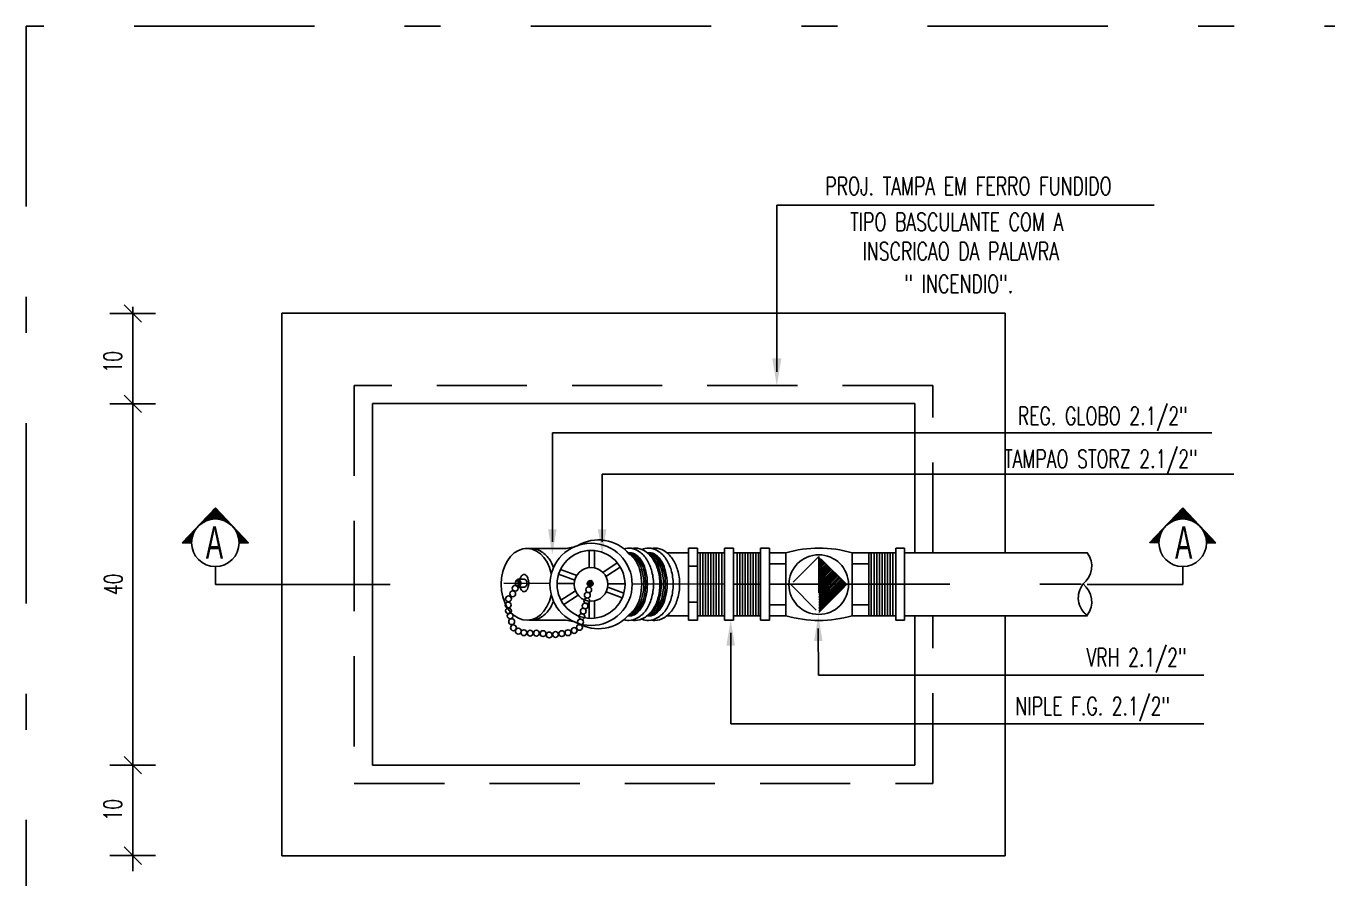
# Model space of a CAD drawing. Header units: millimetres. Extents: x 1822 to 2319, y 1244 to 1347.
# Drawn here: x 2311.558 to 2315.168, y 1344.151 to 1346.514 of the extents above; entities that cross this region are included whole.
import ezdxf
from ezdxf.enums import TextEntityAlignment as Align

# ---------------------------------------------------------------- set-up
doc = ezdxf.new("R2010")
doc.units = ezdxf.units.MM
doc.linetypes.add('DASHDOT', pattern=[1, 0.5, -0.25, 0, -0.25])
doc.linetypes.add('HIDDEN', pattern=[0.375, 0.25, -0.125])
doc.layers.add('I-ARQ', color=8, linetype='Continuous')
doc.layers.add('I-NORMO_INST', color=4, linetype='Continuous')
doc.styles.add('60', font='ROMANS.SHX', dxfattribs={"height": 0.09})
doc.styles.add('ROMANS', font='romans.shx', dxfattribs={"width": 0.75, "height": 0.025})
doc.styles.add('SASB', font='ARIALN.TTF')

# ---------------------------------------------------------------- blocks, each defined once
blk = doc.blocks.new('*X17')
at = {"color": 0}
for p, q in [((-7.338, 6.114), (-7.229, 6.224)), ((-7.332, 6.119), (-7.194, 6.257)), ((-7.327, 6.123), (-7.182, 6.268)), ((-7.322, 6.126), (-7.182, 6.266)), ((-7.317, 6.128), (-7.182, 6.264)), ((-7.313, 6.131), (-7.182, 6.262)), ((-7.309, 6.133), (-7.182, 6.26)), ((-7.305, 6.135), (-7.182, 6.259)), ((-7.301, 6.137), (-7.182, 6.257)), ((-7.298, 6.139), (-7.182, 6.255)), ((-7.294, 6.141), (-7.182, 6.253)), ((-7.291, 6.142), (-7.182, 6.252)), ((-7.288, 6.144), (-7.182, 6.25)), ((-7.285, 6.145), (-7.182, 6.248)), ((-7.282, 6.146), (-7.182, 6.246)), ((-7.279, 6.147), (-7.182, 6.245)), ((-7.276, 6.149), (-7.182, 6.243)), ((-7.273, 6.15), (-7.182, 6.241)), ((-7.27, 6.151), (-7.182, 6.239)), ((-7.268, 6.152), (-7.182, 6.237)), ((-7.265, 6.152), (-7.182, 6.236)), ((-7.262, 6.153), (-7.182, 6.234)), ((-7.26, 6.154), (-7.182, 6.232)), ((-7.257, 6.155), (-7.182, 6.23)), ((-7.255, 6.156), (-7.182, 6.229)), ((-7.252, 6.156), (-7.182, 6.227)), ((-7.25, 6.157), (-7.182, 6.225)), ((-7.247, 6.158), (-7.182, 6.223)), ((-7.245, 6.158), (-7.182, 6.222)), ((-7.243, 6.159), (-7.182, 6.22)), ((-7.24, 6.159), (-7.182, 6.218)), ((-7.238, 6.16), (-7.182, 6.216)), ((-7.236, 6.16), (-7.182, 6.215)), ((-7.234, 6.161), (-7.182, 6.213)), ((-7.231, 6.161), (-7.182, 6.211)), ((-7.229, 6.162), (-7.182, 6.209)), ((-7.563, 5.897), (-7.369, 6.091)), ((-7.562, 5.896), (-7.334, 6.124)), ((-7.561, 5.895), (-7.379, 6.077)), ((-7.56, 5.894), (-7.388, 6.066)), ((-7.357, 6.099), (-7.299, 6.157)), ((-7.346, 6.109), (-7.264, 6.19)), ((-7.227, 6.162), (-7.182, 6.207)), ((-7.225, 6.162), (-7.182, 6.206)), ((-7.223, 6.163), (-7.182, 6.204)), ((-7.221, 6.163), (-7.182, 6.202)), ((-7.219, 6.163), (-7.182, 6.2)), ((-7.217, 6.164), (-7.182, 6.199)), ((-7.215, 6.164), (-7.182, 6.197)), ((-7.213, 6.164), (-7.182, 6.195)), ((-7.211, 6.164), (-7.182, 6.193)), ((-7.209, 6.165), (-7.182, 6.192)), ((-7.207, 6.165), (-7.182, 6.19)), ((-7.205, 6.165), (-7.182, 6.188)), ((-7.203, 6.165), (-7.182, 6.186)), ((-7.201, 6.165), (-7.182, 6.184)), ((-7.199, 6.165), (-7.182, 6.183)), ((-7.197, 6.165), (-7.182, 6.181)), ((-7.195, 6.166), (-7.182, 6.179)), ((-7.193, 6.166), (-7.182, 6.177)), ((-7.192, 6.166), (-7.182, 6.176)), ((-7.19, 6.166), (-7.182, 6.174)), ((-7.188, 6.166), (-7.182, 6.172)), ((-7.186, 6.166), (-7.182, 6.17)), ((-7.184, 6.166), (-7.182, 6.169)), ((-7.182, 6.166), (-7.182, 6.167)), ((-7.567, 5.901), (-7.543, 5.926)), ((-7.566, 5.9), (-7.473, 5.992)), ((-7.566, 5.9), (-7.508, 5.959)), ((-7.565, 5.899), (-7.438, 6.025)), ((-7.564, 5.898), (-7.403, 6.058)), ((-7.559, 5.894), (-7.394, 6.059)), ((-7.558, 5.893), (-7.399, 6.052)), ((-7.557, 5.892), (-7.402, 6.047)), ((-7.556, 5.891), (-7.405, 6.042)), ((-7.556, 5.89), (-7.408, 6.037)), ((-7.555, 5.889), (-7.411, 6.033)), ((-7.554, 5.888), (-7.413, 6.029)), ((-7.553, 5.887), (-7.415, 6.025)), ((-7.552, 5.887), (-7.417, 6.022)), ((-7.551, 5.886), (-7.419, 6.018)), ((-7.55, 5.885), (-7.42, 6.015)), ((-7.549, 5.884), (-7.422, 6.011)), ((-7.548, 5.883), (-7.423, 6.008)), ((-7.547, 5.882), (-7.425, 6.005)), ((-7.546, 5.881), (-7.426, 6.002)), ((-7.546, 5.881), (-7.427, 5.999)), ((-7.545, 5.88), (-7.428, 5.996)), ((-7.544, 5.879), (-7.429, 5.993)), ((-7.543, 5.878), (-7.43, 5.991)), ((-7.542, 5.877), (-7.431, 5.988)), ((-7.541, 5.876), (-7.432, 5.985)), ((-7.54, 5.875), (-7.433, 5.983)), ((-7.539, 5.875), (-7.434, 5.98)), ((-7.538, 5.874), (-7.435, 5.977)), ((-7.537, 5.873), (-7.435, 5.975)), ((-7.537, 5.872), (-7.436, 5.972)), ((-7.536, 5.871), (-7.437, 5.97)), ((-7.535, 5.87), (-7.437, 5.968)), ((-7.534, 5.869), (-7.438, 5.965)), ((-7.533, 5.869), (-7.438, 5.963)), ((-7.532, 5.868), (-7.439, 5.961)), ((-7.531, 5.867), (-7.44, 5.958)), ((-7.53, 5.866), (-7.44, 5.956)), ((-7.529, 5.865), (-7.44, 5.954)), ((-7.528, 5.864), (-7.441, 5.952)), ((-7.527, 5.863), (-7.441, 5.95)), ((-7.527, 5.863), (-7.442, 5.947)), ((-7.526, 5.862), (-7.442, 5.945)), ((-7.525, 5.861), (-7.442, 5.943)), ((-7.524, 5.86), (-7.443, 5.941)), ((-7.523, 5.859), (-7.443, 5.939)), ((-7.522, 5.858), (-7.443, 5.937)), ((-7.521, 5.857), (-7.444, 5.935)), ((-7.52, 5.857), (-7.444, 5.933)), ((-7.519, 5.856), (-7.444, 5.931)), ((-7.518, 5.855), (-7.444, 5.929)), ((-7.517, 5.854), (-7.444, 5.927)), ((-7.517, 5.853), (-7.445, 5.925)), ((-7.516, 5.852), (-7.445, 5.923)), ((-7.515, 5.851), (-7.445, 5.921)), ((-7.514, 5.85), (-7.445, 5.919)), ((-7.513, 5.85), (-7.445, 5.917)), ((-7.512, 5.849), (-7.445, 5.915)), ((-7.511, 5.848), (-7.445, 5.914)), ((-7.51, 5.847), (-7.445, 5.912)), ((-7.509, 5.846), (-7.446, 5.91)), ((-7.508, 5.845), (-7.446, 5.908)), ((-7.507, 5.844), (-7.446, 5.906)), ((-7.507, 5.844), (-7.446, 5.905)), ((-7.506, 5.843), (-7.446, 5.903)), ((-7.505, 5.842), (-7.446, 5.901)), ((-7.504, 5.841), (-7.446, 5.899)), ((-7.503, 5.84), (-7.446, 5.897)), ((-7.502, 5.839), (-7.446, 5.896)), ((-7.501, 5.838), (-7.446, 5.894)), ((-7.5, 5.838), (-7.445, 5.892)), ((-7.499, 5.837), (-7.445, 5.891)), ((-7.498, 5.836), (-7.445, 5.889)), ((-7.498, 5.835), (-7.445, 5.887)), ((-7.497, 5.834), (-7.445, 5.886)), ((-7.496, 5.833), (-7.445, 5.884)), ((-7.495, 5.832), (-7.445, 5.882)), ((-7.494, 5.832), (-7.445, 5.881)), ((-7.493, 5.831), (-7.445, 5.879)), ((-7.492, 5.83), (-7.445, 5.877)), ((-7.491, 5.829), (-7.444, 5.876)), ((-7.49, 5.828), (-7.444, 5.874)), ((-7.489, 5.827), (-7.444, 5.873)), ((-7.488, 5.826), (-7.444, 5.871)), ((-7.488, 5.826), (-7.444, 5.869)), ((-7.487, 5.825), (-7.443, 5.868)), ((-7.486, 5.824), (-7.443, 5.866)), ((-7.485, 5.823), (-7.443, 5.865)), ((-7.484, 5.822), (-7.443, 5.863)), ((-7.483, 5.821), (-7.443, 5.862)), ((-7.482, 5.82), (-7.442, 5.86)), ((-7.481, 5.819), (-7.442, 5.859)), ((-7.48, 5.819), (-7.442, 5.857)), ((-7.479, 5.818), (-7.442, 5.856)), ((-7.478, 5.817), (-7.441, 5.854)), ((-7.478, 5.816), (-7.441, 5.853)), ((-7.477, 5.815), (-7.441, 5.851)), ((-7.476, 5.814), (-7.44, 5.85)), ((-7.475, 5.813), (-7.44, 5.848)), ((-7.474, 5.813), (-7.44, 5.847)), ((-7.473, 5.812), (-7.44, 5.845)), ((-7.472, 5.811), (-7.439, 5.844)), ((-7.471, 5.81), (-7.439, 5.842)), ((-7.47, 5.809), (-7.439, 5.841)), ((-7.469, 5.808), (-7.438, 5.84)), ((-7.468, 5.807), (-7.438, 5.838)), ((-7.468, 5.807), (-7.437, 5.837)), ((-7.467, 5.806), (-7.437, 5.835)), ((-7.466, 5.805), (-7.437, 5.834)), ((-7.465, 5.804), (-7.436, 5.832)), ((-7.464, 5.803), (-7.436, 5.831)), ((-7.463, 5.802), (-7.436, 5.83)), ((-7.462, 5.801), (-7.435, 5.828)), ((-7.461, 5.801), (-7.435, 5.827)), ((-7.46, 5.8), (-7.434, 5.826)), ((-7.459, 5.799), (-7.434, 5.824)), ((-7.459, 5.798), (-7.434, 5.823)), ((-7.458, 5.797), (-7.433, 5.822)), ((-7.457, 5.796), (-7.433, 5.82)), ((-7.456, 5.795), (-7.432, 5.819)), ((-7.455, 5.795), (-7.432, 5.818)), ((-7.454, 5.794), (-7.431, 5.816)), ((-7.453, 5.793), (-7.431, 5.815)), ((-7.452, 5.792), (-7.43, 5.814)), ((-7.451, 5.791), (-7.43, 5.812)), ((-7.45, 5.79), (-7.43, 5.811)), ((-7.449, 5.789), (-7.429, 5.81)), ((-7.449, 5.788), (-7.429, 5.808)), ((-7.448, 5.788), (-7.428, 5.807)), ((-7.447, 5.787), (-7.428, 5.806)), ((-7.446, 5.786), (-7.427, 5.805)), ((-7.445, 5.785), (-7.427, 5.803)), ((-7.444, 5.784), (-7.426, 5.802)), ((-7.443, 5.783), (-7.426, 5.801)), ((-7.442, 5.782), (-7.425, 5.8)), ((-7.441, 5.782), (-7.425, 5.798)), ((-7.44, 5.781), (-7.424, 5.797)), ((-7.439, 5.78), (-7.423, 5.796)), ((-7.439, 5.779), (-7.423, 5.795)), ((-7.438, 5.778), (-7.422, 5.793)), ((-7.437, 5.777), (-7.422, 5.792)), ((-7.436, 5.776), (-7.421, 5.791)), ((-7.435, 5.776), (-7.421, 5.79)), ((-7.434, 5.775), (-7.42, 5.789)), ((-7.433, 5.774), (-7.42, 5.787)), ((-7.432, 5.773), (-7.419, 5.786)), ((-7.431, 5.772), (-7.418, 5.785)), ((-7.43, 5.771), (-7.418, 5.784)), ((-7.43, 5.77), (-7.417, 5.783)), ((-7.429, 5.77), (-7.417, 5.782)), ((-7.428, 5.769), (-7.416, 5.78)), ((-7.427, 5.768), (-7.415, 5.779)), ((-7.426, 5.767), (-7.415, 5.778)), ((-7.425, 5.766), (-7.414, 5.777)), ((-7.424, 5.765), (-7.414, 5.776)), ((-7.423, 5.764), (-7.413, 5.775)), ((-7.422, 5.764), (-7.412, 5.773)), ((-7.421, 5.763), (-7.412, 5.772)), ((-7.42, 5.762), (-7.411, 5.771)), ((-7.42, 5.761), (-7.41, 5.77)), ((-7.419, 5.76), (-7.41, 5.769)), ((-7.418, 5.759), (-7.409, 5.768)), ((-7.417, 5.758), (-7.408, 5.767)), ((-7.416, 5.758), (-7.408, 5.766)), ((-7.415, 5.757), (-7.407, 5.765)), ((-7.414, 5.756), (-7.406, 5.763)), ((-7.413, 5.755), (-7.406, 5.762)), ((-7.412, 5.754), (-7.405, 5.761)), ((-7.411, 5.753), (-7.404, 5.76)), ((-7.41, 5.752), (-7.404, 5.759)), ((-7.41, 5.751), (-7.403, 5.758)), ((-7.409, 5.751), (-7.402, 5.757)), ((-7.408, 5.75), (-7.402, 5.756)), ((-7.407, 5.749), (-7.401, 5.755)), ((-7.406, 5.748), (-7.4, 5.754)), ((-7.405, 5.747), (-7.399, 5.753)), ((-7.404, 5.746), (-7.399, 5.752)), ((-7.403, 5.745), (-7.398, 5.751)), ((-7.402, 5.745), (-7.397, 5.75)), ((-7.401, 5.744), (-7.397, 5.749)), ((-7.4, 5.743), (-7.396, 5.748)), ((-7.4, 5.742), (-7.395, 5.746)), ((-7.399, 5.741), (-7.394, 5.745)), ((-7.398, 5.74), (-7.394, 5.744)), ((-7.397, 5.739), (-7.393, 5.743)), ((-7.396, 5.739), (-7.392, 5.742)), ((-7.395, 5.738), (-7.391, 5.741)), ((-7.394, 5.737), (-7.391, 5.74)), ((-7.393, 5.736), (-7.39, 5.739)), ((-7.392, 5.735), (-7.389, 5.738)), ((-7.391, 5.734), (-7.388, 5.737)), ((-7.391, 5.733), (-7.387, 5.736)), ((-7.39, 5.733), (-7.387, 5.736)), ((-7.389, 5.732), (-7.386, 5.735)), ((-7.388, 5.731), (-7.385, 5.734)), ((-7.387, 5.73), (-7.384, 5.733)), ((-7.386, 5.729), (-7.383, 5.732)), ((-7.385, 5.728), (-7.383, 5.731)), ((-7.384, 5.727), (-7.382, 5.73)), ((-7.383, 5.727), (-7.381, 5.729)), ((-7.382, 5.726), (-7.38, 5.728)), ((-7.381, 5.725), (-7.379, 5.727)), ((-7.381, 5.724), (-7.378, 5.726)), ((-7.38, 5.723), (-7.378, 5.725)), ((-7.379, 5.722), (-7.377, 5.724)), ((-7.378, 5.721), (-7.376, 5.723)), ((-7.377, 5.72), (-7.375, 5.722)), ((-7.376, 5.72), (-7.374, 5.721)), ((-7.375, 5.719), (-7.373, 5.72)), ((-7.374, 5.718), (-7.373, 5.72)), ((-7.373, 5.717), (-7.372, 5.719)), ((-7.372, 5.716), (-7.371, 5.718)), ((-7.371, 5.715), (-7.37, 5.717)), ((-7.371, 5.714), (-7.369, 5.716)), ((-7.37, 5.714), (-7.368, 5.715)), ((-7.369, 5.713), (-7.367, 5.714)), ((-7.368, 5.712), (-7.366, 5.713)), ((-7.367, 5.711), (-7.366, 5.712)), ((-7.366, 5.71), (-7.365, 5.712)), ((-7.365, 5.709), (-7.364, 5.711)), ((-7.364, 5.708), (-7.363, 5.71)), ((-7.363, 5.708), (-7.362, 5.709)), ((-7.362, 5.707), (-7.361, 5.708)), ((-7.361, 5.706), (-7.36, 5.707)), ((-7.361, 5.705), (-7.359, 5.706)), ((-7.36, 5.704), (-7.358, 5.706)), ((-7.359, 5.703), (-7.357, 5.705)), ((-7.358, 5.702), (-7.356, 5.704)), ((-7.357, 5.702), (-7.355, 5.703)), ((-7.356, 5.701), (-7.354, 5.702)), ((-7.355, 5.7), (-7.353, 5.701)), ((-7.354, 5.699), (-7.353, 5.701)), ((-7.353, 5.698), (-7.352, 5.7)), ((-7.352, 5.697), (-7.351, 5.699)), ((-7.352, 5.696), (-7.35, 5.698)), ((-7.351, 5.696), (-7.349, 5.697)), ((-7.35, 5.695), (-7.348, 5.697)), ((-7.349, 5.694), (-7.347, 5.696)), ((-7.348, 5.693), (-7.346, 5.695)), ((-7.347, 5.692), (-7.345, 5.694)), ((-7.346, 5.691), (-7.344, 5.694)), ((-7.345, 5.69), (-7.343, 5.693)), ((-7.344, 5.689), (-7.342, 5.692)), ((-7.343, 5.689), (-7.341, 5.691)), ((-7.342, 5.688), (-7.34, 5.69)), ((-7.342, 5.687), (-7.339, 5.69)), ((-7.341, 5.686), (-7.338, 5.689)), ((-7.34, 5.685), (-7.337, 5.688)), ((-7.339, 5.684), (-7.336, 5.687)), ((-7.338, 5.683), (-7.335, 5.687)), ((-7.337, 5.683), (-7.334, 5.686)), ((-7.336, 5.682), (-7.333, 5.685)), ((-7.335, 5.681), (-7.332, 5.685)), ((-7.334, 5.68), (-7.33, 5.684)), ((-7.333, 5.679), (-7.329, 5.683)), ((-7.332, 5.678), (-7.328, 5.682)), ((-7.332, 5.677), (-7.327, 5.682)), ((-7.331, 5.677), (-7.326, 5.681)), ((-7.33, 5.676), (-7.325, 5.68)), ((-7.329, 5.675), (-7.324, 5.68)), ((-7.328, 5.674), (-7.323, 5.679)), ((-7.327, 5.673), (-7.322, 5.678)), ((-7.326, 5.672), (-7.321, 5.678)), ((-7.325, 5.671), (-7.32, 5.677)), ((-7.324, 5.671), (-7.319, 5.676)), ((-7.323, 5.67), (-7.318, 5.676)), ((-7.322, 5.669), (-7.316, 5.675)), ((-7.322, 5.668), (-7.315, 5.674)), ((-7.321, 5.667), (-7.314, 5.674)), ((-7.32, 5.666), (-7.313, 5.673)), ((-7.319, 5.665), (-7.312, 5.672)), ((-7.318, 5.665), (-7.311, 5.672)), ((-7.317, 5.664), (-7.31, 5.671)), ((-7.316, 5.663), (-7.309, 5.67)), ((-7.315, 5.662), (-7.307, 5.67)), ((-7.314, 5.661), (-7.306, 5.669)), ((-7.313, 5.66), (-7.305, 5.669)), ((-7.313, 5.659), (-7.304, 5.668)), ((-7.312, 5.658), (-7.303, 5.667)), ((-7.311, 5.658), (-7.302, 5.667)), ((-7.31, 5.657), (-7.3, 5.666)), ((-7.309, 5.656), (-7.299, 5.666)), ((-7.308, 5.655), (-7.298, 5.665)), ((-7.307, 5.654), (-7.297, 5.664)), ((-7.306, 5.653), (-7.296, 5.664)), ((-7.305, 5.652), (-7.295, 5.663)), ((-7.304, 5.652), (-7.293, 5.663)), ((-7.303, 5.651), (-7.292, 5.662)), ((-7.303, 5.65), (-7.291, 5.662)), ((-7.302, 5.649), (-7.29, 5.661)), ((-7.301, 5.648), (-7.288, 5.66)), ((-7.3, 5.647), (-7.287, 5.66)), ((-7.299, 5.646), (-7.286, 5.659)), ((-7.298, 5.646), (-7.285, 5.659)), ((-7.297, 5.645), (-7.284, 5.658)), ((-7.296, 5.644), (-7.282, 5.658)), ((-7.295, 5.643), (-7.281, 5.657)), ((-7.294, 5.642), (-7.28, 5.657)), ((-7.293, 5.641), (-7.278, 5.656)), ((-7.293, 5.64), (-7.277, 5.656)), ((-7.292, 5.64), (-7.276, 5.655)), ((-7.291, 5.639), (-7.275, 5.655)), ((-7.29, 5.638), (-7.273, 5.654)), ((-7.289, 5.637), (-7.272, 5.654)), ((-7.288, 5.636), (-7.271, 5.653)), ((-7.287, 5.635), (-7.269, 5.653)), ((-7.286, 5.634), (-7.268, 5.652)), ((-7.285, 5.634), (-7.267, 5.652)), ((-7.284, 5.633), (-7.266, 5.652)), ((-7.283, 5.632), (-7.264, 5.651)), ((-7.283, 5.631), (-7.263, 5.651)), ((-7.282, 5.63), (-7.262, 5.65)), ((-7.281, 5.629), (-7.26, 5.65)), ((-7.28, 5.628), (-7.259, 5.649)), ((-7.279, 5.628), (-7.257, 5.649)), ((-7.278, 5.627), (-7.256, 5.649)), ((-7.277, 5.626), (-7.255, 5.648)), ((-7.276, 5.625), (-7.253, 5.648)), ((-7.275, 5.624), (-7.252, 5.647)), ((-7.274, 5.623), (-7.251, 5.647)), ((-7.274, 5.622), (-7.249, 5.647)), ((-7.273, 5.621), (-7.248, 5.646)), ((-7.272, 5.621), (-7.246, 5.646)), ((-7.271, 5.62), (-7.245, 5.646)), ((-7.27, 5.619), (-7.244, 5.645)), ((-7.269, 5.618), (-7.242, 5.645)), ((-7.268, 5.617), (-7.241, 5.645)), ((-7.267, 5.616), (-7.239, 5.644)), ((-7.266, 5.615), (-7.238, 5.644)), ((-7.265, 5.615), (-7.236, 5.644)), ((-7.264, 5.614), (-7.235, 5.643)), ((-7.264, 5.613), (-7.233, 5.643)), ((-7.263, 5.612), (-7.232, 5.643)), ((-7.262, 5.611), (-7.23, 5.642)), ((-7.261, 5.61), (-7.229, 5.642)), ((-7.26, 5.609), (-7.227, 5.642)), ((-7.259, 5.609), (-7.226, 5.642)), ((-7.258, 5.608), (-7.224, 5.641)), ((-7.257, 5.607), (-7.223, 5.641)), ((-7.256, 5.606), (-7.221, 5.641)), ((-7.255, 5.605), (-7.22, 5.641)), ((-7.254, 5.604), (-7.218, 5.64)), ((-7.254, 5.603), (-7.217, 5.64)), ((-7.253, 5.603), (-7.215, 5.64)), ((-7.252, 5.602), (-7.214, 5.64)), ((-7.251, 5.601), (-7.212, 5.64)), ((-7.25, 5.6), (-7.21, 5.639)), ((-7.249, 5.599), (-7.209, 5.639)), ((-7.248, 5.598), (-7.207, 5.639)), ((-7.247, 5.597), (-7.206, 5.639)), ((-7.246, 5.597), (-7.204, 5.639)), ((-7.245, 5.596), (-7.202, 5.639)), ((-7.244, 5.595), (-7.201, 5.639)), ((-7.244, 5.594), (-7.199, 5.638)), ((-7.243, 5.593), (-7.197, 5.638)), ((-7.242, 5.592), (-7.196, 5.638)), ((-7.241, 5.591), (-7.194, 5.638)), ((-7.24, 5.59), (-7.192, 5.638)), ((-7.239, 5.59), (-7.191, 5.638)), ((-7.238, 5.589), (-7.189, 5.638)), ((-7.237, 5.588), (-7.187, 5.638)), ((-7.236, 5.587), (-7.185, 5.638)), ((-7.235, 5.586), (-7.184, 5.638)), ((-7.235, 5.585), (-7.182, 5.638)), ((-7.234, 5.584), (-7.182, 5.636)), ((-7.233, 5.584), (-7.182, 5.635)), ((-7.232, 5.583), (-7.182, 5.633)), ((-7.231, 5.582), (-7.182, 5.631)), ((-7.23, 5.581), (-7.182, 5.629)), ((-7.229, 5.58), (-7.182, 5.628)), ((-7.228, 5.579), (-7.182, 5.626)), ((-7.227, 5.578), (-7.182, 5.624)), ((-7.226, 5.578), (-7.182, 5.622)), ((-7.225, 5.577), (-7.182, 5.621)), ((-7.225, 5.576), (-7.182, 5.619)), ((-7.224, 5.575), (-7.182, 5.617)), ((-7.223, 5.574), (-7.182, 5.615)), ((-7.222, 5.573), (-7.182, 5.613)), ((-7.221, 5.572), (-7.182, 5.612)), ((-7.22, 5.572), (-7.182, 5.61)), ((-7.219, 5.571), (-7.182, 5.608)), ((-7.218, 5.57), (-7.182, 5.606)), ((-7.217, 5.569), (-7.182, 5.605)), ((-7.216, 5.568), (-7.182, 5.603)), ((-7.215, 5.567), (-7.182, 5.601)), ((-7.215, 5.566), (-7.182, 5.599)), ((-7.214, 5.566), (-7.182, 5.598)), ((-7.213, 5.565), (-7.182, 5.596)), ((-7.212, 5.564), (-7.182, 5.594)), ((-7.211, 5.563), (-7.182, 5.592)), ((-7.21, 5.562), (-7.182, 5.59)), ((-7.209, 5.561), (-7.182, 5.589)), ((-7.208, 5.56), (-7.182, 5.587)), ((-7.207, 5.559), (-7.182, 5.585)), ((-7.206, 5.559), (-7.182, 5.583)), ((-7.206, 5.558), (-7.182, 5.582)), ((-7.205, 5.557), (-7.182, 5.58)), ((-7.204, 5.556), (-7.182, 5.578)), ((-7.203, 5.555), (-7.182, 5.576)), ((-7.202, 5.554), (-7.182, 5.575)), ((-7.201, 5.553), (-7.182, 5.573)), ((-7.2, 5.553), (-7.182, 5.571)), ((-7.199, 5.552), (-7.182, 5.569)), ((-7.198, 5.551), (-7.182, 5.568)), ((-7.197, 5.55), (-7.182, 5.566)), ((-7.196, 5.549), (-7.182, 5.564)), ((-7.196, 5.548), (-7.182, 5.562)), ((-7.195, 5.547), (-7.182, 5.56)), ((-7.194, 5.547), (-7.182, 5.559)), ((-7.193, 5.546), (-7.182, 5.557)), ((-7.192, 5.545), (-7.182, 5.555)), ((-7.191, 5.544), (-7.182, 5.553)), ((-7.19, 5.543), (-7.182, 5.552)), ((-7.189, 5.542), (-7.182, 5.55)), ((-7.188, 5.541), (-7.182, 5.548)), ((-7.187, 5.541), (-7.182, 5.546)), ((-7.186, 5.54), (-7.182, 5.545)), ((-7.186, 5.539), (-7.182, 5.543)), ((-7.185, 5.538), (-7.182, 5.541)), ((-7.184, 5.537), (-7.182, 5.539)), ((-7.183, 5.536), (-7.182, 5.537)), ((-7.182, 5.535), (-7.182, 5.536))]:
    blk.add_line(p, q, dxfattribs=at)
blk = doc.blocks.new('TITULO2')
at = {"style": 'SASB', "width": 0.7}
blk.add_attdef('LNOME', (-0.00008, 0.00058), '', height=0.009, dxfattribs=at)
blk = doc.blocks.new('*X15')
at = {"color": 0}
for p, q in [((29.5187, 116.624), (29.5247, 116.624)), ((29.5189, 116.625), (29.5246, 116.625)), ((29.519, 116.623), (29.5245, 116.623)), ((29.5194, 116.626), (29.5241, 116.626)), ((29.5196, 116.622), (29.5238, 116.622)), ((29.5208, 116.627), (29.5226, 116.627))]:
    blk.add_line(p, q, dxfattribs=at)
blk = doc.blocks.new('A$C3E395034')
at = {"layer": 'I-ARQ'}
h = blk.add_hatch(dxfattribs=at)
h.set_pattern_fill('ANSI31', color=256, scale=0.005, style=0)
h.set_pattern_definition([(45, (0.702261, 0.106241), (-0.01122532, 0.01122532), [])])
h.paths.add_polyline_path([(0.702, 0.9), (0.702, 0.106), (1.099, 0.503)])
at = {"color": 3}
for p, q in [((0, 0.813), (0, 0.954)), ((0, 0.954), (0.235, 0.954)), ((0, 0.812), (0, 0.953)), ((0.235, 0.813), (0.235, 0.954)), ((1.176, 0.954), (1.412, 0.954)), ((1.176, 0.813), (1.176, 0.954)), ((1.412, 0.813), (1.412, 0.954)), ((0, 0.201), (0, 0.813)), ((0, 0.2), (0, 0.812)), ((0.235, 0.201), (0.235, 0.813)), ((1.176, 0.201), (1.176, 0.813)), ((1.412, 0.201), (1.412, 0.813)), ((0, 0.201), (0, 0.06)), ((0, 0.2), (0, 0.059)), ((0.235, 0.201), (0.235, 0.06)), ((1.176, 0.201), (1.176, 0.06)), ((1.412, 0.201), (1.412, 0.06)), ((0, 0.06), (0.235, 0.06)), ((1.176, 0.06), (1.412, 0.06))]:
    blk.add_line(p, q, dxfattribs=at)
at = {"color": 8, "linetype": 'DASHDOT'}
for p, q in [((0, 0.796), (0.235, 0.796)), ((0.702, 0.9), (0.702, 0.106)), ((1.176, 0.796), (1.412, 0.796)), ((0, 0.218), (0.235, 0.218)), ((1.176, 0.218), (1.412, 0.218))]:
    blk.add_line(p, q, dxfattribs=at)
blk.add_lwpolyline([(0.305, 0.503), (0.702, 0.106), (1.099, 0.503), (0.702, 0.9)], close=True, dxfattribs=at)
at = {"color": 3}
blk.add_circle((0.702, 0.503), 0.424, dxfattribs=at)
for centre, start, end in [((0.706, -0.646), 73.6176, 106.3824), ((0.706, 1.661), 253.6176, 286.3824)]:
    blk.add_arc(centre, 1.668, start, end, dxfattribs=at)

msp = doc.modelspace()

# ---------------------------------------------------------------- linework, layer by layer
at = {"color": 253}
for p, q in [((2311.8785, 1345.6939), (2311.8302, 1345.7422)), ((2311.7911, 1345.7181), (2311.9176, 1345.7181)), ((2311.8785, 1345.4431), (2311.8302, 1345.4914)), ((2311.7911, 1345.4673), (2311.9176, 1345.4673)), ((2311.8544, 1345.2998), (2311.8544, 1345.386)), ((2311.8544, 1344.423), (2311.8544, 1344.5092)), ((2311.7911, 1344.4661), (2311.9176, 1344.4661)), ((2311.8785, 1344.442), (2311.8302, 1344.4903)), ((2311.8544, 1344.1723), (2311.8544, 1344.2585)), ((2311.7911, 1344.2154), (2311.9176, 1344.2154)), ((2311.8785, 1344.1912), (2311.8302, 1344.2395))]:
    msp.add_line(p, q, dxfattribs=at)
at = {"color": 253, "linetype": 'ByBlock'}
msp.add_line((2311.8544, 1345.7362), (2311.8544, 1344.2419), dxfattribs=at)
at = {"color": 3}
for p, q in [((2312.0832, 1345.179), (2311.9915, 1345.0824)), ((2312.0832, 1345.179), (2312.1749, 1345.0824)), ((2314.7652, 1345.179), (2314.6735, 1345.0824)), ((2314.7652, 1345.179), (2314.8569, 1345.0824)), ((2311.9915, 1345.0824), (2312.0171, 1345.0824)), ((2312.1492, 1345.0824), (2312.1749, 1345.0824)), ((2314.8569, 1345.0824), (2314.8312, 1345.0824)), ((2312.9421, 1345.0666), (2313.0517, 1345.0666)), ((2312.9632, 1345.0666), (2312.9798, 1345.0666)), ((2313.335, 1345.0546), (2313.395, 1345.0546)), ((2313.395, 1345.0671), (2313.4199, 1345.0671)), ((2313.395, 1345.0671), (2313.395, 1344.8677)), ((2313.4199, 1345.0671), (2313.4199, 1344.8677)), ((2313.4199, 1345.0546), (2313.4946, 1345.0546)), ((2313.4946, 1345.0671), (2313.5195, 1345.0671)), ((2313.4946, 1345.0671), (2313.4946, 1344.8677)), ((2313.5195, 1345.0671), (2313.5195, 1344.8677)), ((2313.5195, 1345.0546), (2313.5943, 1345.0546)), ((2313.5943, 1345.0671), (2313.6192, 1345.0671)), ((2313.5943, 1345.0671), (2313.5943, 1344.8677)), ((2313.6192, 1345.0671), (2313.6192, 1344.8677)), ((2313.8946, 1345.0546), (2313.9694, 1345.0546)), ((2313.9694, 1345.0671), (2313.9943, 1345.0671)), ((2313.9694, 1345.0671), (2313.9694, 1344.8677)), ((2313.9943, 1345.0671), (2313.9943, 1344.8677)), ((2313.9943, 1345.0546), (2314.501, 1345.0546)), ((2312.0832, 1345.0164), (2312.0832, 1344.9671)), ((2314.7652, 1345.0164), (2314.7652, 1344.9671)), ((2312.568, 1344.9671), (2312.0832, 1344.9671)), ((2314.7652, 1344.9671), (2314.5003, 1344.9671)), ((2312.9632, 1344.8681), (2313.0517, 1344.8681)), ((2313.335, 1344.8802), (2313.395, 1344.8802)), ((2313.395, 1344.8677), (2313.4199, 1344.8677)), ((2313.4199, 1344.8802), (2313.4946, 1344.8802)), ((2313.4946, 1344.8677), (2313.5195, 1344.8677)), ((2313.5195, 1344.8802), (2313.5943, 1344.8802)), ((2313.5943, 1344.8677), (2313.6192, 1344.8677)), ((2313.8946, 1344.8802), (2313.9694, 1344.8802)), ((2313.9694, 1344.8677), (2313.9943, 1344.8677)), ((2313.9943, 1344.8802), (2314.501, 1344.8802))]:
    msp.add_line(p, q, dxfattribs=at)
at = {"color": 8}
for p, q in [((2313.1199, 1345.0137), (2313.1199, 1345.0612)), ((2313.134, 1345.013), (2313.134, 1345.0609)), ((2313.4272, 1345.0546), (2313.4272, 1344.8802)), ((2313.4347, 1345.0546), (2313.4347, 1344.8802)), ((2313.4421, 1345.0546), (2313.4421, 1344.8802)), ((2313.4496, 1345.0546), (2313.4496, 1344.8802)), ((2313.4571, 1345.0546), (2313.4571, 1344.8802)), ((2313.4646, 1345.0546), (2313.4646, 1344.8802)), ((2313.472, 1345.0546), (2313.472, 1344.8802)), ((2313.4795, 1345.0546), (2313.4795, 1344.8802)), ((2313.487, 1345.0546), (2313.487, 1344.8802)), ((2313.5295, 1345.0546), (2313.5295, 1344.8802)), ((2313.537, 1345.0546), (2313.537, 1344.8802)), ((2313.5445, 1345.0546), (2313.5445, 1344.8802)), ((2313.5519, 1345.0546), (2313.5519, 1344.8802)), ((2313.5594, 1345.0546), (2313.5594, 1344.8802)), ((2313.5669, 1345.0546), (2313.5669, 1344.8802)), ((2313.5744, 1345.0546), (2313.5744, 1344.8802)), ((2313.5818, 1345.0546), (2313.5818, 1344.8802)), ((2313.5893, 1345.0546), (2313.5893, 1344.8802)), ((2313.9019, 1345.0546), (2313.9019, 1344.8802)), ((2313.9094, 1345.0546), (2313.9094, 1344.8802)), ((2313.9169, 1345.0546), (2313.9169, 1344.8802)), ((2313.9243, 1345.0546), (2313.9243, 1344.8802)), ((2313.9318, 1345.0546), (2313.9318, 1344.8802)), ((2313.9393, 1345.0546), (2313.9393, 1344.8802)), ((2313.9468, 1345.0546), (2313.9468, 1344.8802)), ((2313.9542, 1345.0546), (2313.9542, 1344.8802)), ((2313.9617, 1345.0546), (2313.9617, 1344.8802)), ((2313.085, 1344.9919), (2313.0401, 1345.0086)), ((2313.1578, 1345.0003), (2313.1977, 1345.0268)), ((2313.1662, 1344.9889), (2313.2058, 1345.0152)), ((2313.395, 1345.0172), (2313.4199, 1345.0172)), ((2313.0795, 1344.9789), (2313.0349, 1344.9955)), ((2313.0814, 1344.9495), (2313.0415, 1344.923)), ((2313.0887, 1344.9374), (2313.049, 1344.9111)), ((2313.1667, 1344.9464), (2313.2112, 1344.9298)), ((2313.171, 1344.9598), (2313.2159, 1344.9431)), ((2313.1199, 1344.9206), (2313.1199, 1344.8731)), ((2313.134, 1344.9213), (2313.134, 1344.8734)), ((2313.395, 1344.9176), (2313.4199, 1344.9176))]:
    msp.add_line(p, q, dxfattribs=at)
at = {"color": 8, "linetype": 'DASHDOT'}
for p, q in [((2312.8835, 1344.9707), (2313.0106, 1344.97)), ((2313.0306, 1344.9699), (2313.078, 1344.9697)), ((2313.1715, 1344.9691), (2313.219, 1344.9689)), ((2313.2389, 1344.9688), (2313.4946, 1344.9674)), ((2313.5195, 1344.9674), (2313.5943, 1344.9674)), ((2313.6192, 1344.9674), (2314.4883, 1344.9674)), ((2314.4385, 1344.9674), (2314.4839, 1344.9674))]:
    msp.add_line(p, q, dxfattribs=at)
at = {"color": 8}
for points in [[(2313.0208, 1345.0143, 0.063686), (2313.0084, 1345.0377, 0.106768), (2312.9842, 1345.0599, 0.133405), (2312.9587, 1345.0668, 0.030436), (2312.9526, 1345.0665)], [(2313.2276, 1344.8801, 0.15918), (2313.2444, 1344.8857, 0.10623), (2313.262, 1344.9057, 0.070639), (2313.2723, 1344.9324, 0.056918), (2313.2763, 1344.9676, 0.056918), (2313.2723, 1345.0028, 0.070639), (2313.262, 1345.0294, 0.10623), (2313.2444, 1345.0495, 0.160853), (2313.2274, 1345.0551, 0.00115), (2313.2273, 1345.0551)], [(2313.2282, 1344.8807, 0.105951), (2313.2391, 1344.8857, 0.10623), (2313.2567, 1344.9057, 0.070639), (2313.267, 1344.9324, 0.056918), (2313.271, 1344.9676, 0.056918), (2313.267, 1345.0028, 0.070639), (2313.2567, 1345.0294, 0.10623), (2313.2391, 1345.0495, 0.109465), (2313.2278, 1345.0545)], [(2313.2315, 1344.8845, 0.0189), (2313.2332, 1344.8857, 0.10623), (2313.2508, 1344.9057, 0.070639), (2313.2611, 1344.9324, 0.056918), (2313.2652, 1344.9676, 0.056918), (2313.2611, 1345.0028, 0.070639), (2313.2508, 1345.0294, 0.10623), (2313.2332, 1345.0495, 0.025), (2313.2309, 1345.051)], [(2313.2803, 1344.8801, 0.015061), (2313.282, 1344.88, 0.160853), (2313.299, 1344.8856, 0.10623), (2313.3166, 1344.9057, 0.070639), (2313.3269, 1344.9323, 0.056918), (2313.3309, 1344.9675, 0.056918), (2313.3269, 1345.0027, 0.070639), (2313.3166, 1345.0294, 0.10623), (2313.299, 1345.0494, 0.160853), (2313.282, 1345.055, 0.017812), (2313.28, 1345.055, 0.10623)], [(2313.2806, 1344.8803, 0.126263), (2313.2937, 1344.8856, 0.10623), (2313.3113, 1344.9057, 0.070639), (2313.3216, 1344.9323, 0.056918), (2313.3256, 1344.9675, 0.056918), (2313.3216, 1345.0027, 0.070639), (2313.3113, 1345.0294, 0.10623), (2313.2937, 1345.0494, 0.129864), (2313.2802, 1345.0548, 0.053777)], [(2313.284, 1344.8832, 0.04007), (2313.2878, 1344.8856, 0.10623), (2313.3055, 1344.9057, 0.070639), (2313.3157, 1344.9323, 0.056918), (2313.3198, 1344.9675, 0.056918), (2313.3157, 1345.0027, 0.070639), (2313.3055, 1345.0294, 0.10623), (2313.2878, 1345.0494, 0.046734), (2313.2833, 1345.0522, 0.053777)], [(2312.9526, 1344.8683, 0.030436), (2312.9587, 1344.8679, 0.133405), (2312.9842, 1344.8749, 0.106768), (2313.0084, 1344.8971, 0.063011), (2313.0207, 1344.9202, 0.063011)]]:
    msp.add_lwpolyline(points, format="xyb", dxfattribs=at)
at = {"color": 3}
for points in [[(2313.2159, 1344.8692, 0.069868), (2313.2292, 1344.8673, 0.136544), (2313.254, 1344.8742, 0.106978), (2313.2778, 1344.8966, 0.081328), (2313.2923, 1344.9277, 0.069383), (2313.2979, 1344.9674, 0.069383), (2313.2923, 1345.0071, 0.081328), (2313.2778, 1345.0382, 0.106978), (2313.254, 1345.0606, 0.136544), (2313.2292, 1345.0675, 0.069868), (2313.2159, 1345.0656)], [(2313.2279, 1344.8804, 0.038041), (2313.2322, 1344.88, 0.160853), (2313.2491, 1344.8856, 0.10623), (2313.2668, 1344.9057, 0.070639), (2313.2771, 1344.9323, 0.056918), (2313.2811, 1344.9675, 0.056918), (2313.2771, 1345.0027, 0.070639), (2313.2668, 1345.0294, 0.10623), (2313.2491, 1345.0494, 0.160853), (2313.2322, 1345.055, 0.039979), (2313.2277, 1345.0547)], [(2313.2381, 1344.8681, 0.046859), (2313.2471, 1344.8673, 0.136544), (2313.2719, 1344.8742, 0.106978), (2313.2957, 1344.8966, 0.081328), (2313.3102, 1344.9277, 0.069383), (2313.3158, 1344.9674, 0.069383), (2313.3102, 1345.0071, 0.081328), (2313.2957, 1345.0382, 0.106978), (2313.2719, 1345.0606, 0.136544), (2313.2471, 1345.0675, 0.046859), (2313.2381, 1345.0666, 0.106978)], [(2313.2654, 1344.8709, 0.09826), (2313.2838, 1344.8673, 0.136544), (2313.3086, 1344.8742, 0.106978), (2313.3324, 1344.8966, 0.081328), (2313.347, 1344.9277, 0.069383), (2313.3525, 1344.9674, 0.069383), (2313.347, 1345.0071, 0.081328), (2313.3324, 1345.0382, 0.106978), (2313.3086, 1345.0606, 0.136544), (2313.2838, 1345.0675, 0.09826), (2313.2654, 1345.0638, 0.106978)], [(2313.281, 1344.8806, 0.051419), (2313.2868, 1344.88, 0.160853), (2313.3038, 1344.8856, 0.10623), (2313.3214, 1344.9057, 0.070639), (2313.3317, 1344.9323, 0.056918), (2313.3357, 1344.9675, 0.056918), (2313.3317, 1345.0027, 0.070639), (2313.3214, 1345.0294, 0.10623), (2313.3038, 1345.0494, 0.160853), (2313.2868, 1345.055, 0.053777), (2313.2807, 1345.0544, 0.10623)], [(2313.2927, 1344.8681, 0.046859), (2313.3017, 1344.8673, 0.136544), (2313.3265, 1344.8742, 0.106978), (2313.3503, 1344.8966, 0.081328), (2313.3649, 1344.9277, 0.069383), (2313.3704, 1344.9674, 0.069383), (2313.3649, 1345.0071, 0.081328), (2313.3503, 1345.0382, 0.106978), (2313.3265, 1345.0606, 0.136544), (2313.3017, 1345.0675, 0.046859), (2313.2927, 1345.0666, 0.106978)], [(2312.9392, 1344.9467, 0.166506), (2312.9436, 1344.9482, 0.105527), (2312.9482, 1344.9537, 0.068279), (2312.9509, 1344.9609, 0.054449), (2312.952, 1344.9706, 0.054449), (2312.9509, 1344.9802, 0.068279), (2312.9482, 1344.9875, 0.105527), (2312.9436, 1344.993, 0.166506), (2312.9392, 1344.9945, 0.166506), (2312.9348, 1344.993, 0.105527), (2312.9302, 1344.9875, 0.059494), (2312.9277, 1344.9812, 0.054449)], [(2312.9278, 1344.9596, 0.056189), (2312.9302, 1344.9537, 0.105527), (2312.9348, 1344.9482, 0.166506), (2312.9392, 1344.9467, 0.166506)]]:
    msp.add_lwpolyline(points, format="xyb", dxfattribs=at)
for centre, radius in [((2312.0832, 1345.0824), 0.066), ((2314.7652, 1345.0824), 0.066), ((2313.1248, 1344.9672), 0.1141), ((2313.1248, 1344.9672), 0.0468)]:
    msp.add_circle(centre, radius, dxfattribs=at)
at = {"color": 8}
for centre, radius in [((2313.1248, 1344.9672), 0.0942), ((2312.9146, 1344.9563), 0.00808), ((2313.1224, 1344.9698), 0.00808), ((2312.8959, 1344.927), 0.00808), ((2312.9076, 1344.9411), 0.00808), ((2313.1133, 1344.9218), 0.00808), ((2313.1145, 1344.9372), 0.00808), ((2313.1184, 1344.9523), 0.00808), ((2312.8952, 1344.91), 0.00808), ((2312.8959, 1344.894), 0.00808), ((2313.1033, 1344.893), 0.00808), ((2313.1083, 1344.9074), 0.00808), ((2312.9006, 1344.8797), 0.00808), ((2312.9048, 1344.8638), 0.00808), ((2313.0929, 1344.848), 0.00808), ((2313.0954, 1344.8628), 0.00808), ((2313.0994, 1344.8779), 0.00808), ((2312.9097, 1344.8468), 0.00808), ((2312.9232, 1344.8375), 0.00808), ((2312.9387, 1344.8332), 0.00808), ((2312.956, 1344.832), 0.00808), ((2312.9733, 1344.832), 0.00808), ((2312.9918, 1344.8307), 0.00808), ((2313.009, 1344.827), 0.00808), ((2313.0263, 1344.8283), 0.00808), ((2313.0436, 1344.8307), 0.00808), ((2313.0609, 1344.8332), 0.00808), ((2313.0781, 1344.8394), 0.00808)]:
    msp.add_circle(centre, radius, dxfattribs=at)
at = {"color": 3}
for centre, radius, start, end in [((2312.0832, 1345.0824), 0.066, 0, 180), ((2314.7652, 1345.0824), 0.066, 0, 180), ((2313.0417, 1345.2003), 0.1341, 274.2795, 289.9101), ((2313.1455, 1344.9785), 0.112, 40.3417, 121.2615), ((2313.0417, 1344.7345), 0.1341, 70.0899, 85.7205), ((2313.1455, 1344.9563), 0.112, 238.7385, 320.1283)]:
    msp.add_arc(centre, radius, start, end, dxfattribs=at)
at = {"color": 8}
for centre, radius, start, end in [((2314.4498, 1345.0177), 0.0631, 308.4155, 36.1101), ((2314.5377, 1344.9301), 0.0619, 141.902, 233.6693), ((2314.4498, 1344.9188), 0.0631, 323.8899, 51.5845)]:
    msp.add_arc(centre, radius, start, end, dxfattribs=at)
at = {"color": 3}
msp.add_ellipse((2312.9467, 1344.9673), major_axis=(0, -0.0996), ratio=0.714286, start_param=1.873047, end_param=7.54972, dxfattribs=at)
at = {"layer": 'I-ARQ'}
for p, q in [((2314.2726, 1345.7187), (2312.268, 1345.7187)), ((2312.268, 1345.7187), (2312.268, 1344.2152)), ((2314.2726, 1345.0546), (2314.2726, 1345.7187)), ((2314.0221, 1345.4681), (2312.5186, 1345.4681)), ((2312.5186, 1345.4681), (2312.5186, 1344.4658)), ((2314.0221, 1345.0546), (2314.0221, 1345.4681)), ((2312.9227, 1344.9812), (2312.9399, 1344.9812)), ((2312.9227, 1344.9596), (2312.9399, 1344.9596)), ((2314.0221, 1344.4658), (2314.0221, 1344.8802)), ((2314.2726, 1344.2152), (2314.2726, 1344.8802)), ((2312.5186, 1344.4658), (2314.0221, 1344.4658)), ((2312.268, 1344.2152), (2314.2726, 1344.2152))]:
    msp.add_line(p, q, dxfattribs=at)
at = {"layer": 'I-ARQ', "linetype": 'HIDDEN'}
for p, q in [((2314.0722, 1345.5183), (2312.4685, 1345.5183)), ((2312.4685, 1345.5183), (2312.4685, 1344.4157)), ((2314.0722, 1345.0546), (2314.0722, 1345.5183)), ((2314.0722, 1344.4157), (2314.0722, 1344.8802)), ((2312.4685, 1344.4157), (2314.0722, 1344.4157))]:
    msp.add_line(p, q, dxfattribs=at)
at = {"layer": 'I-ARQ'}
for points in [[(2312.9194, 1344.9624, 0.167271), (2312.9208, 1344.9629, 0.105418), (2312.9222, 1344.9646, 0.067963), (2312.923, 1344.9669, 0.054126), (2312.9234, 1344.9699, 0.054126), (2312.923, 1344.9729, 0.067963), (2312.9222, 1344.9752, 0.105418), (2312.9208, 1344.9769, 0.167271), (2312.9194, 1344.9774, 0.167271), (2312.918, 1344.9769, 0.105418), (2312.9166, 1344.9752, 0.067963), (2312.9157, 1344.9729, 0.054126), (2312.9154, 1344.9699, 0.054126), (2312.9157, 1344.9669, 0.067963), (2312.9166, 1344.9646, 0.105418), (2312.918, 1344.9629, 0.167271)], [(2312.9227, 1344.9596, 0.139802), (2312.9253, 1344.9603, 0.107116), (2312.9278, 1344.9628, 0.079852), (2312.9294, 1344.9661, 0.067508), (2312.9299, 1344.9704, 0.067508), (2312.9294, 1344.9747, 0.079852), (2312.9278, 1344.978, 0.107116), (2312.9253, 1344.9804, 0.139802), (2312.9227, 1344.9812, 0.139802), (2312.9201, 1344.9804, 0.107116), (2312.9176, 1344.978, 0.079852), (2312.9161, 1344.9747, 0.067508), (2312.9155, 1344.9704, 0.067508), (2312.9161, 1344.9661, 0.079852), (2312.9176, 1344.9628, 0.107116), (2312.9201, 1344.9603, 0.139802)]]:
    msp.add_lwpolyline(points, format="xyb", close=True, dxfattribs=at)
for points in [[(2312.921, 1344.9624, 0.167271), (2312.9223, 1344.9629, 0.105418), (2312.9238, 1344.9646, 0.067963), (2312.9246, 1344.9669, 0.054126), (2312.925, 1344.9699, 0.054126), (2312.9246, 1344.9729, 0.067963), (2312.9238, 1344.9752, 0.105418), (2312.9223, 1344.9769, 0.167271), (2312.921, 1344.9774, 0.091638), (2312.9202, 1344.9773, 0.105418)], [(2312.9227, 1344.9624, 0.167271), (2312.9241, 1344.9629, 0.105418), (2312.9256, 1344.9646, 0.067963), (2312.9264, 1344.9669, 0.054126), (2312.9267, 1344.9699, 0.054126), (2312.9264, 1344.9729, 0.067963), (2312.9256, 1344.9752, 0.105418), (2312.9241, 1344.9769, 0.167271), (2312.9227, 1344.9774, 0.167271), (2312.9214, 1344.9769, 0.018686), (2312.9211, 1344.9767, 0.067963)], [(2312.9398, 1344.9596, 0.139802), (2312.9424, 1344.9603, 0.107116), (2312.9449, 1344.9628, 0.079852), (2312.9464, 1344.9661, 0.067508), (2312.947, 1344.9704, 0.067508), (2312.9464, 1344.9747, 0.079852), (2312.9449, 1344.978, 0.107116), (2312.9424, 1344.9804, 0.139802), (2312.9398, 1344.9812, 0.139802)], [(2312.9202, 1344.9626, 0.091638), (2312.921, 1344.9624, 0.167271)], [(2312.9211, 1344.9631, 0.018686), (2312.9214, 1344.9629, 0.167271), (2312.9227, 1344.9624, 0.167271)]]:
    msp.add_lwpolyline(points, format="xyb", dxfattribs=at)
at = {"layer": 'I-NORMO_INST'}
for p, q in [((2313.6399, 1345.5557), (2313.64, 1346.0178)), ((2313.64, 1346.0178), (2314.686, 1346.0178)), ((2313.0176, 1345.0848), (2313.018, 1345.3869)), ((2313.0182, 1345.3872), (2314.8461, 1345.3872)), ((2313.1555, 1345.0848), (2313.1558, 1345.2726)), ((2313.1558, 1345.2726), (2314.9072, 1345.2726)), ((2313.512, 1344.8331), (2313.5121, 1344.5807)), ((2313.7549, 1344.8453), (2313.7551, 1344.7159)), ((2313.755, 1344.7159), (2314.8238, 1344.7159)), ((2313.512, 1344.5807), (2314.8238, 1344.5807))]:
    msp.add_line(p, q, dxfattribs=at)
at = {"layer": 'I-NORMO_INST', "linetype": 'DASHDOT'}
msp.add_lwpolyline([(2318.9579, 1346.5143), (2311.5584, 1346.5143), (2311.5584, 1342.0976), (2318.9579, 1342.0976)], close=True, dxfattribs=at)
at = {"layer": 'I-NORMO_INST'}
msp.add_arc((2313.0182, 1345.3869), 0.00025, 90, 179.9244, dxfattribs=at)
for points in [[(2313.6526, 1345.5938), (2313.6272, 1345.5938), (2313.6399, 1345.5175)], [(2313.0294, 1345.1201), (2313.0058, 1345.1201), (2313.0175, 1345.0495)], [(2313.1674, 1345.1201), (2313.1438, 1345.1201), (2313.1555, 1345.0495)], [(2313.5238, 1344.7978), (2313.5002, 1344.7977), (2313.5119, 1344.8684)], [(2313.7668, 1344.8101), (2313.7432, 1344.81), (2313.7549, 1344.8807)]]:
    msp.add_solid(points, dxfattribs=at)

# ---------------------------------------------------------------- block references
at = {"color": 3, "yscale": 0.25, "zscale": 0.25}
for p, xscale, rotation in [((2313.5586, 1343.287), -0.25, 90), ((2313.29, 1343.287), 0.25, 270)]:
    msp.add_blockref('*X17', p, dxfattribs=dict(at, xscale=xscale, rotation=rotation))
at = {"color": 3, "xscale": 0.1950734394125264, "yscale": 0.1950734394125264, "zscale": 0.1950734394125264}
msp.add_blockref('A$C3E395034', (2313.6192, 1344.8684), dxfattribs=at)
at = {"color": 8, "xscale": 2.693723623956194, "yscale": 2.693723623956194, "zscale": 2.693723623956194, "rotation": 326.8707277636966}
msp.add_blockref('*X15', (2074.8322, 1125.3473), dxfattribs=at)
at = {"layer": 'I-NORMO_INST'}
ref = msp.add_blockref('TITULO2', (2312.0598, 1345.0356), dxfattribs=dict(at, xscale=10, yscale=10, zscale=10))
ref.add_attrib('LNOME', 'A', (2312.0567, 1345.038), dxfattribs={"layer": '0', "height": 0.09, "style": 'SASB', "width": 0.7})
ref = msp.add_blockref('TITULO2', (2314.747, 1345.0356), dxfattribs=dict(at, xscale=10, yscale=10, zscale=10))
ref.add_attrib('LNOME', 'A', (2314.7439, 1345.038), dxfattribs={"layer": '0', "height": 0.09, "style": 'SASB', "width": 0.7})

# ---------------------------------------------------------------- texts
at = {"layer": 'I-NORMO_INST', "color": 4, "style": '60', "width": 0.7}
for s, p in [('PROJ. TAMPA EM FERRO FUNDIDO', (2313.7744, 1346.0459)), ('TIPO BASCULANTE COM A', (2313.8432, 1345.9467)), ('INSCRICAO DA PALAVRA', (2313.8775, 1345.8651)), ('" INCENDIO".', (2313.9937, 1345.7747))]:
    msp.add_text(s, height=0.05, dxfattribs=at).set_placement(p)
at = {"layer": 'I-NORMO_INST', "color": 4, "linetype": 'ByBlock', "style": 'ROMANS', "width": 0.7}
for p in [(2311.7987, 1345.5838), (2311.7988, 1344.3425)]:
    msp.add_text('10', height=0.05, rotation=90, dxfattribs=at).set_placement(p, align=Align.MIDDLE_CENTER)
at = {"layer": 'I-NORMO_INST', "color": 4, "style": '60', "width": 0.7}
for s, p in [('REG. GLOBO 2.1/2"', (2314.3083, 1345.4339)), ('TAMPAO STORZ 2.1/2"', (2314.2699, 1345.315)), ('VRH 2.1/2"', (2314.4985, 1344.765)), ('NIPLE F.G. 2.1/2"', (2314.3014, 1344.6298))]:
    msp.add_text(s, height=0.05, dxfattribs=at).set_placement(p, align=Align.MIDDLE_LEFT)
at = {"layer": 'I-NORMO_INST', "color": 4, "linetype": 'ByBlock', "style": 'ROMANS', "width": 0.7}
msp.add_text('40', height=0.05, rotation=90, dxfattribs=at).set_placement((2311.8003, 1344.9671), align=Align.MIDDLE)

doc.saveas('drawing.dxf')
